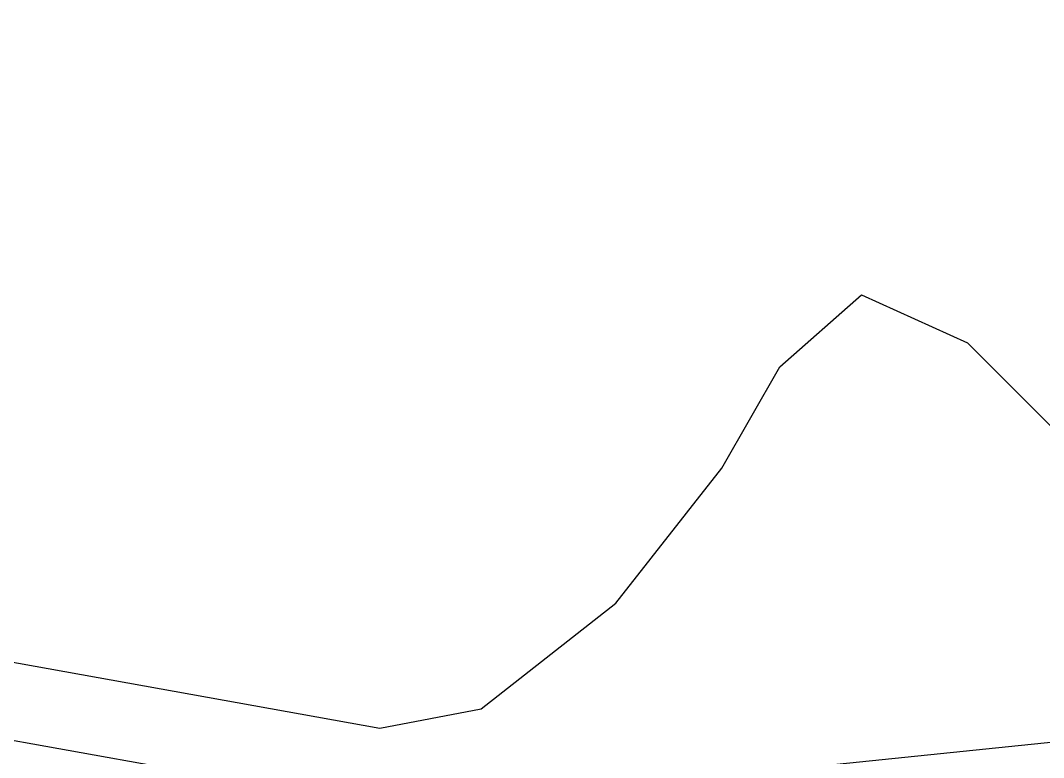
# Model space of a CAD drawing. Header units: inches. Extents: x 653559 to 669309, y 7245317 to 7256454.
# Drawn here: x 656976.1 to 657088.5, y 7252812.1 to 7252893.1 of the extents above; entities that cross this region are included whole.
import ezdxf

# ---------------------------------------------------------------- set-up
doc = ezdxf.new("R2010")
doc.units = ezdxf.units.IN
doc.header["$MEASUREMENT"] = 0
doc.layers.add('Alambrados', color=7, linetype='Continuous')
doc.layers.add('Reserva', color=92, linetype='Continuous')

msp = doc.modelspace()

# ---------------------------------------------------------------- linework, layer by layer
at = {"layer": 'Alambrados', "transparency": 33554613}
msp.add_lwpolyline([(655496, 7252292.2), (655683.61, 7252502.46), (655725.82, 7252558.16), (655891.45, 7252794.56), (655982.22, 7252922.7), (656307.4, 7253045.8), (656333.86, 7253046.21), (656509.43, 7253025.25), (656737.24, 7252997.31), (656724.22, 7252874.28), (656735.65, 7252856.82), (657017.59, 7252806.49), (657202.38, 7252825.39), (657221.27, 7252876.19), (657298.02, 7253020.84), (657524.89, 7253027.9), (657802.36, 7253035.89), (657857.93, 7253039), (657842.79, 7253223.09), (657831.11, 7253357.42), (657803.29, 7253702.37)], dxfattribs=at)
at = {"layer": 'Reserva', "transparency": 33554613}
msp.add_lwpolyline([(656747.87, 7252863.52), (657015.63, 7252815.36), (657026.74, 7252817.48), (657041.56, 7252829.12), (657053.2, 7252843.94), (657059.55, 7252855.05), (657068.55, 7252862.99), (657080.19, 7252857.7), (657092.89, 7252845), (657104.53, 7252839.7), (657151.1, 7252832.3), (657179.67, 7252831.24), (657191.31, 7252831.77), (657198.72, 7252845), (657199.25, 7252866.16), (657197.66, 7252882.57), (657183.91, 7252897.38), (657151.1, 7252923.84), (657115.64, 7252938.66), (657070.14, 7252955.59), (657021.98, 7252966.7), (656984.94, 7252968.82), (656954.78, 7252965.65)], dxfattribs=at)

doc.saveas('drawing.dxf')
